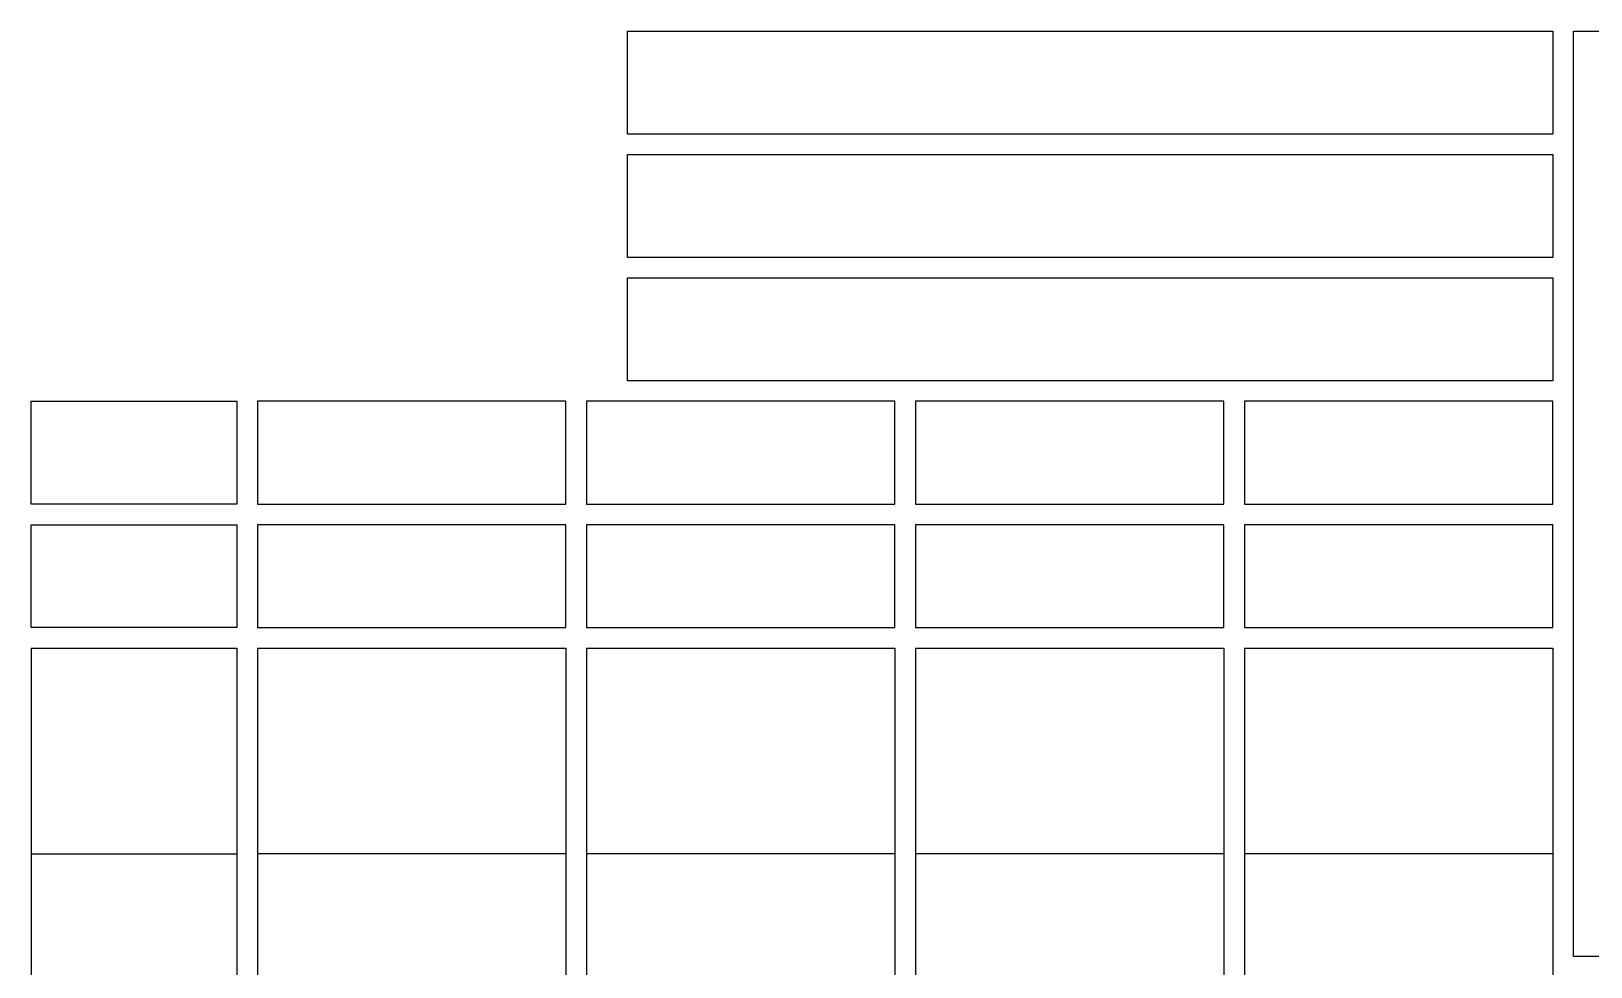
# Model space of a CAD drawing. Header units: millimetres. Extents: x -30 to 404, y 52 to 300.
# Drawn here: x -30 to 121.7, y 209 to 300 of the extents above; entities that cross this region are included whole.
import ezdxf

# ---------------------------------------------------------------- set-up
doc = ezdxf.new("R2010")
doc.units = ezdxf.units.MM
doc.layers.get('0').update_dxf_attribs({"lineweight": 25, "true_color": 0xffffff})
doc.layers.add('Gravure1', color=3, linetype='Continuous', lineweight=25, true_color=0x00ff00)

msp = doc.modelspace()

# ---------------------------------------------------------------- linework, layer by layer
for p, q in [((28, 290), (28, 300)), ((28, 300), (118, 300)), ((118, 300), (118, 290)), ((120, 300), (346, 300)), ((120, 210), (120, 300)), ((118, 290), (28, 290)), ((28, 278), (28, 288)), ((28, 288), (118, 288)), ((118, 288), (118, 278)), ((118, 278), (28, 278)), ((28, 266), (28, 276)), ((28, 276), (118, 276)), ((118, 276), (118, 266)), ((118, 266), (28, 266)), ((-30, 264), (-10, 264)), ((-30, 254), (-30, 264)), ((-10, 264), (-10, 254)), ((22, 264), (-8, 264)), ((-8, 264), (-8, 254)), ((22, 254), (22, 264)), ((54, 264), (24, 264)), ((24, 264), (24, 254)), ((54, 254), (54, 264)), ((86, 264), (56, 264)), ((56, 264), (56, 254)), ((86, 254), (86, 264)), ((118, 264), (88, 264)), ((88, 264), (88, 254)), ((118, 254), (118, 264)), ((-10, 254), (-30, 254)), ((-8, 254), (22, 254)), ((24, 254), (54, 254)), ((56, 254), (86, 254)), ((88, 254), (118, 254)), ((-30, 252), (-10, 252)), ((-30, 242), (-30, 252)), ((-10, 252), (-10, 242)), ((22, 252), (-8, 252)), ((-8, 252), (-8, 242)), ((22, 242), (22, 252)), ((54, 252), (24, 252)), ((24, 252), (24, 242)), ((54, 242), (54, 252)), ((86, 252), (56, 252)), ((56, 252), (56, 242)), ((86, 242), (86, 252)), ((118, 252), (88, 252)), ((88, 252), (88, 242)), ((118, 242), (118, 252)), ((-10, 242), (-30, 242)), ((-8, 242), (22, 242)), ((24, 242), (54, 242)), ((56, 242), (86, 242)), ((88, 242), (118, 242)), ((-30, 240), (-10, 240)), ((-30, 240), (-30, 110)), ((-10, 240), (-10, 110)), ((-8, 240), (22, 240)), ((-8, 240), (-8, 110)), ((22, 240), (22, 110)), ((24, 240), (54, 240)), ((24, 240), (24, 110)), ((54, 240), (54, 110)), ((56, 240), (86, 240)), ((56, 240), (56, 110)), ((86, 240), (86, 110)), ((88, 240), (108, 240)), ((88, 240), (88, 110)), ((108, 240), (118, 240)), ((118, 240), (118, 110)), ((346, 210), (120, 210))]:
    msp.add_line(p, q)
at = {"layer": 'Gravure1'}
for p, q in [((-30, 220), (-10, 220)), ((22, 220), (-8, 220)), ((54, 220), (24, 220)), ((86, 220), (56, 220)), ((118, 220), (88, 220))]:
    msp.add_line(p, q, dxfattribs=at)

doc.saveas('drawing.dxf')
